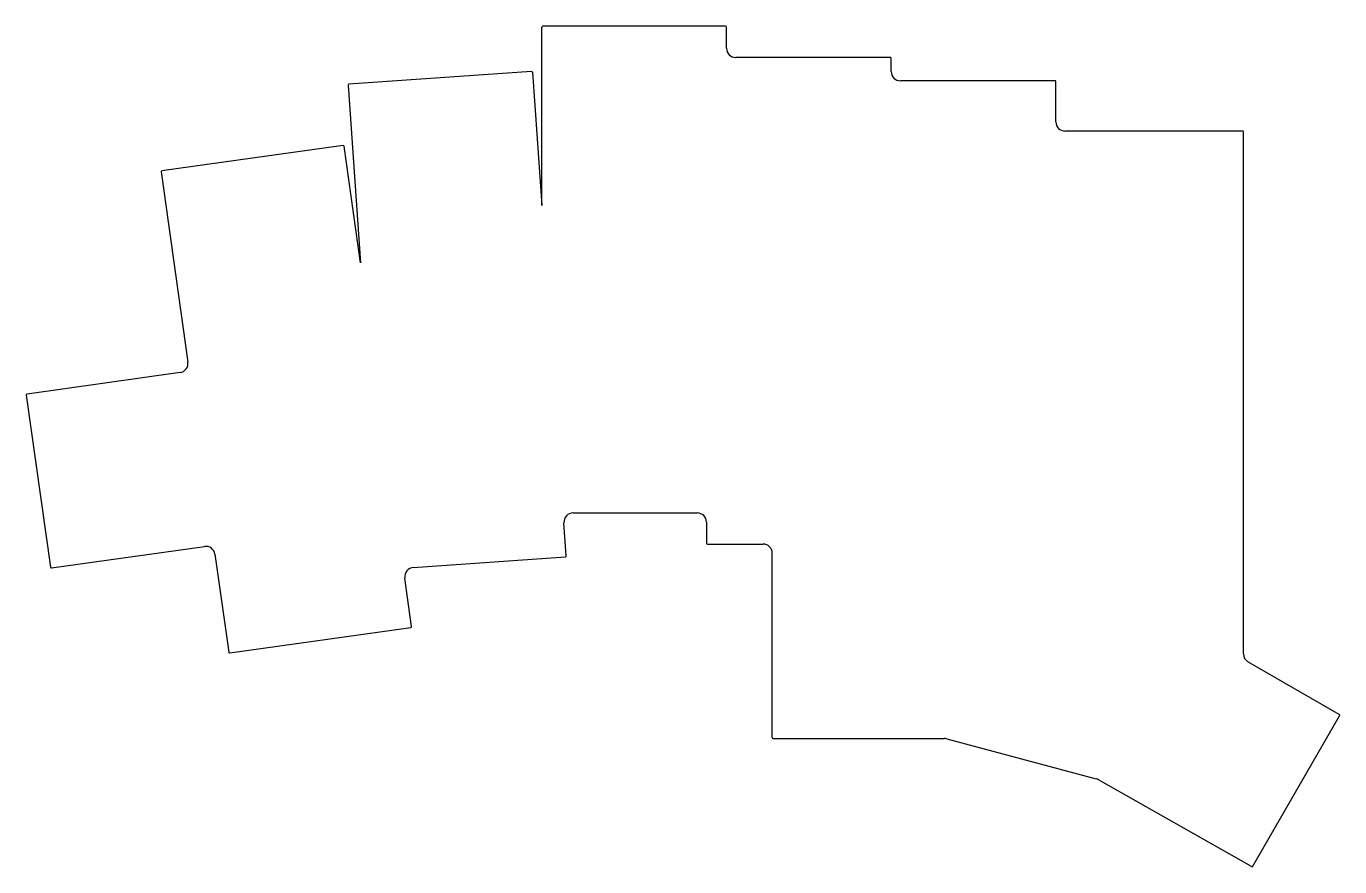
# Model space of a CAD drawing. Header units: millimetres. Extents: x 36 to 180, y -127 to -35.
import ezdxf

# ---------------------------------------------------------------- set-up
doc = ezdxf.new("R2010")
doc.units = ezdxf.units.MM

msp = doc.modelspace()

# ---------------------------------------------------------------- linework, layer by layer
for p, q in [((92.67, -54.43), (92.67, -34.95)), ((112.77, -34.85), (92.77, -34.85)), ((112.87, -37.25), (112.87, -34.95)), ((130.77, -38.25), (113.87, -38.25)), ((130.87, -39.8), (130.87, -38.35)), ((91.54, -39.79), (71.59, -41.18)), ((91.65, -39.88), (92.67, -54.43)), ((71.5, -41.29), (72.86, -60.72)), ((148.77, -40.8), (131.87, -40.8)), ((148.87, -45.3), (148.87, -40.9)), ((169.27, -46.3), (149.87, -46.3)), ((169.37, -103.45), (169.37, -46.4)), ((70.95, -47.88), (51.14, -50.66)), ((72.86, -60.72), (71.06, -47.96)), ((51.06, -50.77), (53.98, -71.57)), ((53.13, -72.7), (36.4, -75.05)), ((36.31, -75.16), (38.95, -93.98)), ((96.09, -88.05), (109.67, -88.05)), ((95.35, -92.75), (95.09, -89.12)), ((110.67, -89.05), (110.67, -91.35)), ((39.07, -94.06), (55.8, -91.71)), ((110.77, -91.45), (116.87, -91.45)), ((56.93, -92.56), (58.44, -103.26)), ((78.62, -94.02), (95.25, -92.86)), ((117.87, -112.6), (117.87, -92.45)), ((78.44, -100.45), (77.7, -95.16)), ((58.55, -103.34), (78.35, -100.56)), ((179.86, -110.08), (169.87, -104.31)), ((170.39, -126.67), (179.89, -110.22)), ((117.97, -112.7), (136.69, -112.7)), ((136.95, -112.73), (153.29, -117.11)), ((170.26, -126.71), (153.52, -117.21))]:
    msp.add_line(p, q)
for centre, radius, start, end in [((92.77, -34.95), 0.1, 90, 180), ((112.77, -34.95), 0.1, 0, 90), ((113.87, -37.25), 1, 180, 270), ((130.77, -38.35), 0.1, 0, 90), ((91.55, -39.89), 0.1, 4, 94), ((131.87, -39.8), 1, 180, 270), ((71.6, -41.28), 0.1, 94, 184), ((148.77, -40.9), 0.1, 0, 90), ((149.87, -45.3), 1, 180, 270), ((169.27, -46.4), 0.1, 0, 90), ((70.96, -47.98), 0.1, 8, 98), ((51.16, -50.76), 0.1, 98, 188), ((52.99, -71.71), 1, 278, 8), ((36.41, -75.15), 0.1, 98, 188), ((96.09, -89.05), 1, 90, 184), ((109.67, -89.05), 1, 0, 90), ((55.94, -92.7), 1, 8, 98), ((110.77, -91.35), 0.1, 180, 270), ((116.87, -92.45), 1, 0, 90), ((95.25, -92.76), 0.1, 274, 364), ((39.05, -93.96), 0.1, 188, 278), ((78.69, -95.02), 1, 94, 188), ((78.34, -100.46), 0.1, 278, 368), ((58.53, -103.24), 0.1, 188, 278), ((170.37, -103.45), 1, 180, 240), ((179.81, -110.17), 0.1, 330, 420), ((117.97, -112.6), 0.1, 180, 270), ((136.69, -113.7), 1, 75, 90), ((153.03, -118.08), 1, 60.4082, 75), ((170.31, -126.62), 0.1, 240.4082, 330)]:
    msp.add_arc(centre, radius, start, end)

doc.saveas('drawing.dxf')
